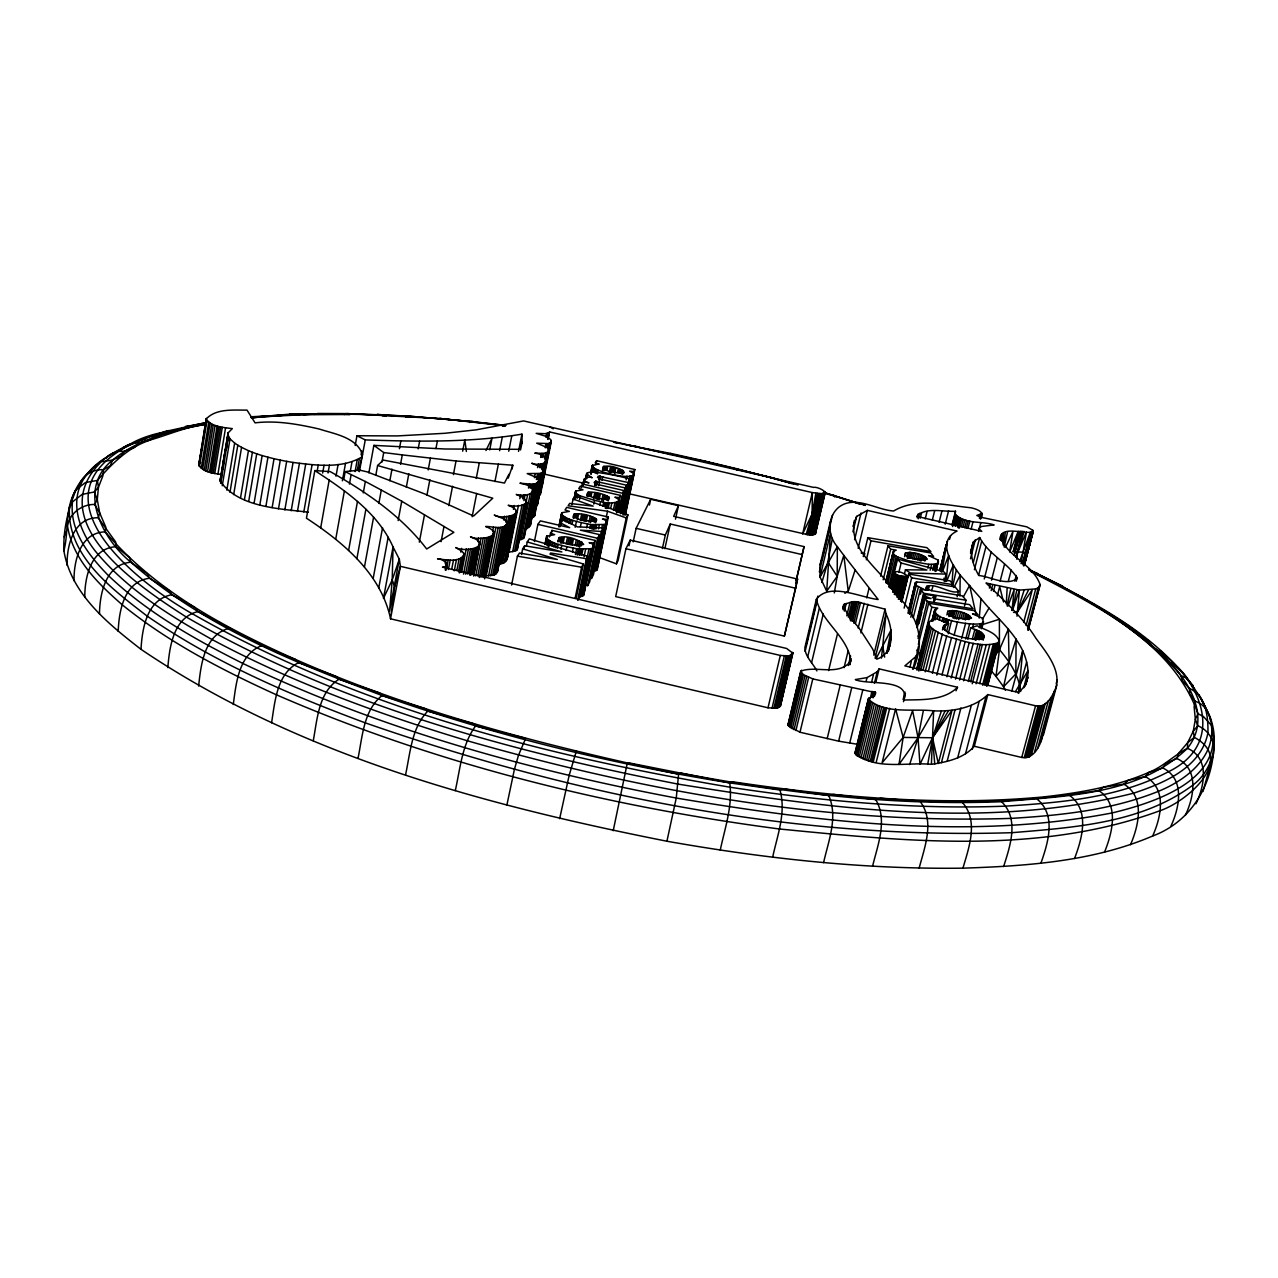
<?xml version="1.0" encoding="UTF-8"?>
<svg xmlns="http://www.w3.org/2000/svg" width="1278" height="1278" viewBox="0 0 1278 1278"><rect width="100%" height="100%" fill="white"/><g stroke="black" fill="none" stroke-linecap="round" stroke-linejoin="round"><path stroke-width="1.5" d="M1030.435 571.234C1094.655 605.053 1171.718 640.773 1198.045 713.731L1203.461 716.543L1211.416 725.329C1215.426 757.886 1185.233 780.411 1158.427 791.338C1111.652 810.172 1060.868 815.396 1010.946 818.383C827.01 824.454 643.665 791.178 467.365 740.777C379.63 714.37 292.981 682.835 212.052 639.527C170.677 616.3 129.222 590.787 98.055 554.364C79.428 533.15 66.951 499.139 86.824 474.601C98.406 458.77 116.522 451.949 133.184 443.466C158.089 440.495 181.029 426.868 206.413 424.408M834.31 592.944L837.202 576.282L837.346 546.649C827.393 535.498 827.01 516.855 839.007 507.046C855.27 494.762 876.325 510.002 893.657 510.992C916.693 497.27 945.656 505.273 970.881 507.749C976.072 508.964 986.041 511.583 980.434 519.172M1029.014 569.812C1073.792 592.129 1118.601 615.916 1156.35 649.32C1183.284 672.1 1214.659 714.322 1187.406 748.301C1138.954 795.347 1064.766 795.986 1001.537 801.721C893.929 805.891 786.497 793.318 680.966 773.078L678.602 774.18L676.254 798.047L666.924 841.228C483.883 804.916 297.327 755.01 140.995 649.32C108.279 623.856 71.089 594.158 63.9 550.754C63.053 529.523 68.277 509.139 76.009 489.793L85.402 482.557L97.447 480.416C111.937 463.738 127.944 447.492 149.798 440.207C166.428 430.111 186.812 427.795 205.63 423.609M1017 616.204L1019.429 590.085L1035.755 588.902L1038.247 587.832L1040.084 584.525C1033.023 564.349 1007.751 557.096 1000.498 537.064L1000.914 535.258C1005.866 525.546 1031.586 536.696 1032.784 530.242L1026.745 526.824L980.753 517.239L976.839 515.465L981.903 513.436M630.262 494.027L807.856 534.731L812.105 514.028L812.329 492.589L549.556 431.932L548.134 438.178M959.922 595.915L960.209 575.116C950.8 562.863 936.87 540.642 957.062 531.089L867.315 510.369L856.627 516.424L852.985 526.264M946.663 631.268L948.611 623.616L936.167 618.568C915.959 623.536 944.394 636.476 951.551 637.626C966.408 641.955 983.581 648.026 998.741 642.467L999.3 641.205C996.217 632.195 984.635 629.942 977.127 625.773L970.769 627.849L967.813 639.304M69.427 507.094C66.744 556.042 112.432 589.254 147.018 615.996C213.921 662.228 289.163 694.561 365.077 722.789C572.288 794.868 791.961 839.662 1012.064 832.681C1073.967 827.457 1141.797 823.351 1193.348 784.756C1213.701 769.021 1218.892 741.048 1210.282 717.645C1178.092 642.355 1097.355 604.813 1028.63 569.285M792.887 653.186L789.037 655.918L780.315 655.438L400.397 566.33L394.694 586.378L390.541 618.808L400.397 566.33L399.327 559.237L392.202 579.988L383.464 598.328L393.049 546.968L399.327 559.237L389.566 611.267L392.202 579.988L393.049 546.968C377.857 512.558 345.22 490.512 314.819 470.576L306.448 518.197C343.175 542.239 381.116 573.902 390.541 618.808L767.998 707.804L776.689 708.172L780.443 705.967L792.887 653.186L786.657 648.473L442.46 567.16C452.604 566.314 442.587 558.374 437.507 558.837C445.766 559.556 459.729 563.31 464.186 554.173L462.125 551.329L455.735 547.559C465.224 553.134 494.506 545.77 470.48 536.808C479.601 541.712 507.35 535.003 485.608 526.488C492.19 526.105 504.475 531.025 507.35 522.43L503.836 518.948L494.266 515.05C502.366 520.21 529.667 513.612 508.181 505.289C523.485 508.42 535.274 501.375 516.248 494.474C533.501 498.436 540.29 486.662 519.922 483.212L532.511 484.266L535.961 483.563L539.14 481.103L539.38 479.713L537.687 477.988L527.175 473.595L540.274 473.419L543.438 472.157L543.821 470.288L539.763 466.534L531.728 463.243C546.601 468.403 552.991 455.511 534.795 453.131L543.789 453.418L549.173 451.549L549.332 450L547.176 447.524L536.696 443.178L548.294 443.578L551.058 442.092L550.658 439.52L546.105 436.389L536.169 433.338L545.339 433.689L549.268 432.523M518.405 540.45L523.852 538.022L523.629 534.779M1003.102 544.955L1003.438 533.373L1000.962 540.434M826.706 591.203L830.46 533.277L820.045 577.049L826.706 591.203L837.202 576.282L843.815 555.355L837.346 546.649L820.045 577.049L820.077 564.828L830.285 521.807M844.87 593.327L848.257 591.315L843.815 555.355L878.146 599.51C860.621 597.609 829.55 581.762 816.354 599.286C821.658 622.114 848.464 637.227 850.733 661.014C838.863 676.877 815.54 664.991 800.699 671.269L803.431 674.672L812.792 678.906L875.765 692.66L875.366 694.162L868.321 699.05L855.03 752.806C874.072 770.762 907.22 761.976 931.39 764.308L933.643 710.856C952.541 711.686 973.996 708.06 987.814 694.577L1035.563 705.775C1044.845 708.3 1051.187 698.331 1054.43 691.254C1063.568 672.02 1046.155 652.579 1035.771 638.026C1022.464 616.97 1003.725 600.277 986.025 583.024L1019.429 590.085L1012.432 610.453M206.173 424.152C173.425 430.319 139.158 438.242 112.608 460.064C76.536 488.931 101.809 538.805 130.883 562.192C202.563 625.853 293.477 662.084 382.058 695.52C494.874 735.489 611.571 764.036 729.706 782.871L732.933 781.832C835.429 796.993 939.665 806.45 1043.183 796.961C1079.127 792.887 1115.375 786.897 1148.778 772.391C1163.172 766.704 1173.907 755.426 1187.406 748.301L1187.661 742.694L1193.237 731.272L1197.79 725.776L1195.345 719.274L1194.131 706.814L1195.218 701.287L1189.786 693.986L1189.451 688.538L1182.469 680.886L1180.936 675.583C1153.635 643.313 1118.17 619.015 1081.699 597.225L1088.361 601.091L1084.99 599.254M1006.313 603.791L1007.128 588.295M877.267 671.765L867.011 677.612L855.317 679.576C866.021 685.232 910.735 677.739 903.897 700.024C921.885 699.561 943.915 700.951 957.51 687.244L879.12 668.873L877.267 671.765L874.424 683.299M1016.825 559.253L1017.368 551.697L1022.08 531.249M913.514 668.745C926.358 637.85 917.045 615.597 894.935 592.657C881.165 569.844 848.272 550.834 854.375 520.466M951.822 585.324L953.42 564.78L946.71 581.139M931.39 764.308C946.694 762.151 963.82 758.285 974.299 746.272L1021.745 757.455C1035.915 759.771 1042.688 740.361 1043.854 729.482M678.602 774.18C548.102 746.32 417.874 713.332 295.394 659.4C225.567 628.153 155.437 591.187 105.355 531.856L105.77 527.047L99.7 512.973L94.572 504.443L97.304 499.73L98.406 487.397L97.447 480.416M634.846 469.537L633.744 471.518L629.623 471.167L633.6 473.371L633.616 475.049C626.987 480.959 575.499 466.151 599.206 464.138L595.213 462.876L596.618 460.703L634.846 469.537L625.246 514.315M924.665 597.944L931.023 598.567L924.649 595.995L924.313 594.414L932.365 595.324L935.608 596.65L932.365 597.401L934.793 598.935L969.635 604.654L973.085 608.855L927.285 601.347L924.665 597.944L917.205 627.722M979.22 618.073L980.993 598.647L960.209 575.116L953.931 587.497M881.453 658.154L886.021 613.967L885.063 609.175L856.484 601.714L852.011 601.842L844.055 604.398L843.512 606.81L848.784 615.932L858.88 627.802L872.698 649.08L876.932 659.113C895.447 652.563 893.034 628.137 886.021 613.967L875.095 658.25M946.151 580.979L948.707 555.243L942.413 571.713M1012 610.405L1014.205 589.557L1007.975 606.044M955.193 513.996L955.497 511.232C943.531 512.095 925.528 506.663 916.741 516.36L981.776 531.376L978.868 528.597L981.376 526.488L994.172 524.954C982.047 520.753 964.395 524.555 955.193 513.996L952.27 525.593M138.567 443.482L134.078 447.667L124.333 451.294L120.867 456.134L112.608 460.064L110.387 465.575L103.582 469.777L102.831 476.007L98.406 487.397L94.38 491.982L82.08 494.41L72.479 501.919C69.316 531.105 89.268 555.978 108.422 575.595C147.433 612.721 194.895 639.335 242.692 663.362C379.758 728.923 527.351 769.915 676.254 798.047C819.693 821.994 968.245 840.748 1112.499 812.856C1153.028 803.015 1225.187 780.507 1211.416 725.329M1003.741 545.418L1005.259 532.734M907.907 576.202C893.354 565.196 888.338 577.576 907.907 576.202L901.805 600.788M226.174 448.61L228.139 432.827L232.308 428.641C223.522 427.331 211.653 427.171 206.189 419.008C216.078 408.257 233.507 410.238 247.021 410.11L255.073 422.858C276.575 420.254 298.189 424.232 319.117 428.993C334.485 434.009 356.546 437.204 362.489 454.457L358.527 470.927M559.221 525.641L561.777 512.734L569.381 511.376L565.036 509.97L566.697 507.382L608.312 517.047L607.002 519.395L602.481 519.06C605.548 519.395 609.846 523.948 604.302 524.475L594.462 571.138L596.842 570.148L596.938 568.039M1018.742 693.347L1022.704 650.678C1012.991 630.262 994.763 616.092 980.993 598.647M549.38 537.016L551.968 530.37L595.244 540.45L593.823 542.99L589.11 542.671C594.462 543.358 595.532 549.428 588.998 548.789L578.822 597.273L583.758 595.085L586.634 578.119M63.9 550.754C69.108 530.61 64.475 508.085 76.009 489.793M70.625 505.96C73.613 481.886 94.316 465.16 113.391 452.779M67.111 565.339C66.648 545.626 73.533 517.462 98.182 517.75L115.643 541.936L116.234 546.696L129.429 557.512L130.883 562.192L147.21 573.694L149.382 578.247L169.015 590.388L171.747 594.749L194.847 607.449L197.962 611.571C230.423 628.137 261 646.684 295.394 659.4L298.621 662.627L335.986 676.397L338.894 679.305L379.614 692.964L382.058 695.52L425.925 708.891L427.763 711.127L474.473 724.003L475.576 725.936L524.779 738.125L525.082 739.786L518.533 755.17L514.379 769.5L506.839 805.284M74.028 580.787C73.741 560.738 80.466 532.303 105.355 531.856M84.779 597.002C84.747 576.682 91.153 547.974 116.234 546.696M1021.074 563.646L1026.474 531.824L1015.77 557.224M99.476 613.903C99.78 593.375 105.739 564.429 130.883 562.192M945.081 710.951L919.968 764.372L918.051 737.805L912.588 710.616L903.147 737.422L898.977 764.436L918.051 737.805L933.643 710.856C913.131 708.395 884.52 714.546 868.321 699.05M666.924 841.228C764.579 858.528 863.656 869.503 962.941 868.161C1027.049 866.037 1092.994 861.532 1152.66 835.988C1187.486 823.176 1208.876 791.274 1213.205 755.234C1216.688 743.221 1209.18 730.233 1197.79 725.776M118.215 631.38C118.918 610.708 124.285 581.57 149.382 578.247M1213.493 740.329L1214.084 736.527M140.995 649.32C142.177 628.552 146.842 599.302 171.747 594.749M780.443 705.967L792.6 652.387M221.318 474.426C213.458 473.387 203.122 472.429 198.745 464.92L206.189 419.008M198.921 465.687L206.349 418.385M198.745 464.92L202.467 444.552M203.074 440.734L203.697 436.916M204.32 433.098L206.493 419.727M199.464 466.518L206.924 420.51M167.833 667.595C169.527 646.748 173.441 617.53 197.962 611.571M201.285 468.227L208.777 422.139M202.611 469.186L210.103 423.066M226.382 448.722L227.005 444.872M227.628 441.006L228.251 437.156M204.256 470.16L211.765 423.992M205.79 470.895L213.314 424.711M207.547 471.614L215.087 425.414M209.512 472.301L217.068 426.085M210.55 472.604L218.107 426.389M211.621 472.892L219.193 426.676M213.138 473.243L220.711 427.028M214.704 473.547L222.292 427.331M220.072 481.023L228.139 432.827L220.072 481.023C238.507 507.542 278.828 508.516 308.397 512.206M217.947 474.058L225.551 427.842M222.26 485.736L230.008 438.881L227.756 434.424M226.829 490.113L234.641 443.051L230.008 438.881M229.976 492.334L237.804 445.191L234.641 443.051M198.633 686.046C200.902 665.119 204.001 636.077 227.947 628.6M233.682 494.586L241.558 447.348L237.804 445.191M240.504 498.005L248.443 450.655L241.558 447.348M825.269 492.445L815.348 534.012L812.76 534.859L822.489 493.564L810.364 534.923L817.569 493.372L812.105 514.028L802.632 533.98L812.329 492.589L820.093 493.58L812.76 534.859L807.856 534.731L820.093 493.58C831.882 493.899 817.744 486.279 813.463 487.381L523.629 420.925L476.167 429.839L444.808 433.29L397.538 435.91L356.945 435.75L355.188 445.463M244.449 499.666L252.405 452.284L248.443 450.655M248.731 501.28L256.734 453.85L252.405 452.284M254.114 503.037L262.15 455.575L256.734 453.85M942.046 571.586L946.039 548.006L940.576 569.141L941.343 572.081M259.881 504.682L267.949 457.204L262.15 455.575M265.92 506.2L274.035 458.722L267.949 457.204M233.283 704.497C236.142 683.522 238.475 654.831 261.559 645.678M272.15 507.574L280.297 460.112L274.035 458.722M278.492 508.82L286.655 461.358L280.297 460.112M284.85 509.89L293.061 462.46C315.299 465.176 340.667 468.946 360.955 457.492M291.192 510.785L299.419 463.403M297.439 511.488L305.698 464.154M303.797 511.999L312.088 464.713M271.575 722.789C275.01 701.734 276.671 673.602 298.621 662.627M317.248 470.735L318.238 465.064M322.663 473.068L324.053 465.208M328.047 472.956L329.436 465.128M320.666 527.99L329.197 479.985M336.002 476.167L338.095 464.457M342.376 480.8L345.523 463.307M343.83 479.17L345.188 471.614L359.725 470.128L367.121 471.854L424.935 494.027L473.627 516.024L492.797 498.196L377.601 465.543L375.828 475.192M335.699 539.3L344.405 490.832M350.252 471.55L351.993 461.853M349.437 484.074L351.13 474.617L345.188 471.614M355.108 471.63L357.185 460.048M357.265 470.384L359.358 458.85M361.099 454.792L361.786 450.99M359.374 471.646L365.268 439.92L356.945 435.75M313.27 740.745C317.248 719.546 318.43 692.181 338.894 679.305M348.606 550.435L357.489 501.455M806.162 534.524L812.105 514.028L815.875 493.148M927.7 764.388L932.541 737.757L941.391 710.967M363.272 492.909L365.348 481.502L351.13 474.617M368.879 472.796L373.879 445.367L445.239 449.009L519.507 449.313L522.095 442.204L521.951 434.153C470.256 442.651 417.459 441.645 365.268 439.92M356.882 558.662L365.891 509.315M945.72 550.435L947.429 541.105L939.697 570.659L946.295 544.428L940.576 569.141L942.717 561.521M381.978 462.013L383.704 452.556L373.879 445.367M364.454 566.985L373.575 517.255M378.831 503.452L381.291 490.049L365.348 481.502M389.838 480.736L391.979 469.154M373.256 578.039L382.553 527.766M1016.345 557.272L1023.103 531.344M399.423 448.738L400.845 441.022M400.525 464.329L402.282 454.904L456.022 460.991L512.798 465.208L512.031 469.058M378.719 588.104L388.161 537.287M398.145 520.561L401.739 501.248L381.291 490.049M406.324 487.206L408.848 473.675M948.611 623.616C928.659 631.492 978.261 643.537 983.884 637.482L983.772 635.134L981.073 632.243L970.769 627.849M358.048 758.142C362.473 736.799 363.447 710.376 382.058 695.52M418.194 448.85L419.631 441.182M428.194 469.921L430.414 458.179M426.948 495.129L429.871 479.649M435.942 448.578L437.395 440.958M419.312 542.16L424.488 514.826M821.882 582.48L827.856 562.032L832.377 538.389M886.708 652.914L891.07 629.974L876.069 658.697M453.402 474.633L456.022 460.991M441.086 541.648L443.993 526.488L401.739 501.248M448.818 505.641L452.54 486.263M462.668 451.198L464.841 439.904L466.374 451.438M445.303 563.79L446.038 559.988M405.541 774.835C410.286 753.269 411.404 727.917 427.763 711.127M445.239 570.068L446.485 562.927M445.639 568.934L446.757 563.199M445.846 569.637L446.581 565.803M445.99 569.477L447.108 563.742M446.118 570.004L448.195 560.068M448.37 569.541L450.207 560.036M451.693 569.317L453.546 559.828M454.281 570.835L456.502 559.46M456.869 570.26L459.074 558.901M460.879 552.192L461.63 548.326M476.247 478.435L479.282 462.924M458.546 571.41L461.118 558.182M459.121 572.736L462.077 557.623M459.745 572.688L462.796 557.016M460.719 571.298L464.026 553.374M460.767 571.729L464.186 554.173M472.141 516.743L476.694 493.436M461.709 572.049L466.246 548.805M923.291 710.903L918.051 737.805L909.648 764.579M463.515 574.126L468.435 548.949M489.73 449.856L492.014 438.194L485.975 450.511M465.543 574.141L470.48 548.997M467.365 574.03L472.301 548.901M468.962 573.806L473.898 548.693M469.953 575.419L475.256 548.39M471.087 575.004L476.39 547.99M477.78 541.568L478.531 537.766M472.141 574.413L477.445 547.447M472.924 573.758L478.228 546.808M478.627 545.882L479.378 542.064M473.531 575.388L479.937 542.846M473.707 576.106L481.007 537.926M499.618 450.671L502.286 437.14M475.736 575.947L483.228 537.958M494.937 481.55L498.356 464.186M477.78 575.835L485.273 537.862M479.266 577.512L487.126 537.671M480.911 577.193L488.787 537.399M482.413 576.777L490.289 537.016M483.659 576.298L491.535 536.568M492.669 531.121L493.436 527.223M508.74 451.23L511.775 435.862M484.266 577.608L492.509 536.041M486.231 568.758L492.03 539.46M492.813 535.562L493.58 531.648M484.586 578.854L493.755 532.702M485.177 577.464L493.771 534.14M495.896 527.351L486.263 575.867L494.107 575.084L497.35 572.193L508.82 516.296M488.595 575.851L498.212 527.367M508.197 478.116L512.798 465.208M490.72 575.707L500.337 527.271M224.289 460.24L220.487 479.33L221.525 477.748M492.573 575.451L502.206 527.047M503.756 520.002L504.506 516.184M518.533 451.342L521.951 434.153M494.107 575.084L503.74 526.728M505.625 522.015L506.759 516.296M495.417 574.509L505.034 526.201M520.545 449.936L522.095 442.204M496.311 573.806L506.04 524.954M497.925 567.624L507.11 521.584M497.35 572.193L506.951 524.06M499.315 563.902L500.241 563.838L509.73 516.248M455.287 790.603C460.24 768.813 461.885 744.547 475.576 725.936M500.241 563.838L510.577 516.168M501.072 563.742L501.934 563.582L511.44 516.04M501.934 563.582L512.19 515.865M513.468 509.379L514.251 505.481M502.685 563.39L503.883 562.863L513.389 515.385M503.883 562.863L505.561 561.553L515.05 514.187M505.561 561.553L507.142 559.029L516.472 510.928M506.871 559.908L516.344 512.654M507.142 559.029L516.6 511.839M518.469 505.353L509.091 552.096C511.232 551.505 518.82 551.745 517.111 547.751M519.811 498.724L520.577 494.89M522.782 498.803L523.549 494.969M512.702 551.585L522.079 504.922M523.884 500.625L525.05 494.89M514.555 551.137L523.932 504.522M528.501 488.068L529.252 484.298M516.056 550.578L525.418 504.011M520.721 528.964L522.638 519.411M524.571 509.842L527.654 494.538M518.277 541.952L521.392 526.488M522.175 522.638L525.274 507.174M517.095 549.891L526.792 502.03M517.398 549.492L526.887 502.637M530.21 488.1L530.961 484.33M511.583 585.02L517.414 556.154L519.491 553.039L557.352 559.492L522.654 548.805L521.504 554.524M520.993 539.779L530.226 493.947M531.76 488.036L532.511 484.266M534.428 477.684L535.21 473.819M522.894 538.901L532.127 493.148M532.351 491.647L533.869 484.122M537.559 467.62L538.326 463.818M524.491 533.661L533.293 490.033M523.852 538.022L533.086 492.349M524.299 537.016L535.003 483.883M540.626 457.412L541.409 453.498M536.377 479.538L537.543 473.739M524.779 529.236L526.871 528.613L535.961 483.563M539.476 467.652L540.243 463.85M541.856 457.38L542.655 453.482M526.871 528.613L536.712 483.164M545.978 437.332L546.744 433.561M537.814 479.394L538.981 473.611M523.916 549.572L524.683 545.786L561.873 551.952L527.239 541.968L526.472 545.738M527.606 528.181L528.772 527.223L537.862 482.285M537.207 486.662L538.789 478.883M540.961 467.572L541.728 463.786M543.006 457.316L543.789 453.418M545.195 447.731L545.978 443.881M547.112 437.124L547.879 433.338M533.645 506.184L536.76 490.768M537.543 486.918L540.274 473.419M528.772 527.223L530.402 525.242L531.68 516.264M532.463 512.366L536.792 490.976M537.575 487.094L539.156 479.314M547.559 438.689L548.693 433.034M530.066 525.945L539.38 479.713M546.057 447.651L546.824 443.817M530.402 525.242L539.46 480.448M541.84 469.298L543.006 463.61M531.313 517.75L532.431 517.462L541.393 473.164M548.022 439.472L549.556 431.932M544.588 458.994L545.77 453.147M542.511 470.943L544.045 463.355M532.431 517.462L533.357 517.111L542.303 472.86M542.399 473.036L543.182 469.202M547.511 447.412L548.294 443.578M533.357 517.111L544.843 463.035M545.163 461.901L545.93 458.147M533.996 516.743L547.319 452.731M547.879 450.894L549.428 443.226M534.492 516.344L545.994 460.511M536.009 506.615L537.415 504.682L546.633 459.09M537.415 504.682L546.712 459.553M547.575 456.198L550.291 442.779M538.645 495.592L539.795 495.001L548.47 452.188M539.795 495.001L551.217 440.463M540.498 494.298L551.361 441.325M534.412 541.537L537.894 524.363L540.402 520.881L569.7 527.686L560.643 522.958L562.911 519.395L577.305 526.887L603.312 527.942L593.407 574.844L591.394 578.63L601.347 531.456L603.312 527.942M544.859 544.476L546.68 536.185L554.668 534.651L550.179 533.182M545.61 543.438L547.192 535.706M545.754 544.188L546.68 536.185M546.553 545.083L547.751 539.268L546.936 538.373M547.719 546.025L548.901 540.195L547.751 539.268M551.185 534.204L551.968 530.37M548.853 546.776L550.051 540.945L548.901 540.195M550.594 545.594L551.393 541.696L550.051 540.945M552.128 546.329L552.927 542.447L551.393 541.696M553.837 547.064L554.636 543.166L552.927 542.447M558.758 526.84L561.777 512.734M559.444 525.865L561.841 514.235M559.652 526.44L561.617 513.98M555.483 547.671L556.281 543.773L554.636 543.166M559.86 526.744L560.643 522.958M560.85 525.338L562.847 515.609L562.064 514.762M557.911 541.856C559.397 531.281 580.18 540.083 583.631 544.46C576.027 545.882 561.729 545.355 558.805 537.83M558.166 541.537L558.949 537.687M558.374 541.409L559.173 537.559M557.24 548.262L558.055 544.364L556.281 543.773M558.678 541.313L559.476 537.447M563.183 520.37L563.981 516.472L562.847 515.609M559.077 541.233L559.876 537.383M559.556 541.185L560.339 537.335M560.099 541.169L560.898 537.319M564.285 521.089L565.084 517.175L563.981 516.472M560.307 543.102L561.489 537.319M565.579 521.791L566.394 517.894L565.084 517.175M561.633 543.166L562.815 537.383M560.994 549.332L561.793 545.434L558.055 544.364M567.065 522.494L567.863 518.596L566.394 517.894M563.039 543.278L564.237 537.511M571.905 504.73L573.087 499.043L575.084 495.912L627.865 514.81L618.121 560.483L616.427 563.838L597.864 556.968M568.71 523.181L569.509 519.267L567.863 518.596M573.902 499.347L575.723 491.056L582.976 489.825L578.806 488.5L580.34 486.103L620.405 495.385L616.923 512.574M574.046 499.698L575.723 491.056M574.541 498.452L575.755 492.589M574.876 498.58L575.515 491.519M566.186 543.645L567.384 537.878M570.308 523.756L571.106 519.842L569.509 519.267M576.043 497.477L576.043 492.941M566.042 550.546L566.857 546.664L561.793 545.434M577.129 498.308L577.912 494.538L576.809 493.723M567.751 543.901L568.95 538.134M572.001 524.315L572.8 520.402L571.106 519.842M573.231 517.878C570.803 508.324 603.008 518.197 595.452 521.28C589.014 521.104 573.598 520.881 574.03 513.996M573.598 517.814L574.397 513.932M574.062 517.766L574.86 513.9M574.573 517.75L575.388 513.884M569.317 544.188L570.515 538.421M581.234 487.749L583.503 481.582L588.982 482.86C580.452 481.087 586.842 475.208 592.193 477.748C568.343 463.818 641.348 480.592 629.734 479.697L622.498 513.628M575.148 517.766L575.963 513.9M579.461 499.65L580.244 495.88L577.912 494.538M582.704 485.432L583.503 481.582M570.787 544.508L571.985 538.741M583.119 485.336L584.286 478.994M576.426 517.83L577.225 513.964M583.79 482.317L584.589 478.499M575.196 527.287L576.41 521.424L572.8 520.402M585.404 479.33L586.682 473.403M585.867 477.94L586.65 474.138M572.24 544.859L573.439 539.092M577.368 519.89L578.583 514.091M586.043 478.228L587.113 473.02M586.634 478.819L587.417 475.017M572.464 551.936L573.279 548.038L566.857 546.664M575.116 545.658L576.314 539.891M580.404 520.258L581.602 514.459M590.628 473.1L592.177 465.607M590.708 473.723L592.369 465.192M591.554 470.671L592.768 464.825M591.139 474.41L592.704 466.917M580.452 526.504L581.266 522.59L576.41 521.424M581.905 520.497L583.103 514.699M576.729 546.169L577.928 540.402M587.033 496.152C583.663 486.295 618.887 497.909 606.922 499.347C601.491 498.755 585.835 498.18 587.848 492.254M587.465 496.12L588.279 492.222M592.688 471.39L593.471 467.636M575.419 554.572L576.634 548.725L588.998 548.789M587.976 496.12L588.775 492.222M583.407 520.785L584.621 514.986M588.519 496.12L589.334 492.222M578.247 546.712L579.445 540.929M593.743 472.157L594.526 468.403M577.049 554.844L578.263 549.013M595.804 464.569L596.618 460.703M584.813 521.089L586.027 515.29M589.749 496.199L590.548 492.302M594.781 472.764L595.564 469.01M577.832 554.956L579.062 549.125M579.621 547.272L580.819 541.489M578.998 553.086L579.813 549.205M591.043 496.311L591.858 492.429M595.995 473.387L596.778 469.633M581.218 545.93L582.017 542.08M586.219 521.424L587.433 515.625M579.413 555.099L580.643 549.268M594.781 485.177L595.58 481.343L625.15 487.908L626.635 485.241L601.155 479.346L597.465 477.381L598.328 476.119L628.153 482.525L629.734 479.697M580.196 555.131L581.426 549.3M594.989 485.177L595.788 481.359M597.353 474.01L598.136 470.256M595.181 485.193L595.979 481.375M586.618 527.83L587.433 523.916L581.266 522.59M595.628 485.241L596.427 481.407M596.091 485.305L596.89 481.471M581.682 555.115L582.896 549.268M593.535 498.628L594.765 492.797M588.982 522.191L590.196 516.392M596.586 485.384L597.385 481.55M593.807 504.139L594.605 500.353L580.244 495.88M598.871 479.921L599.654 476.135M595.388 496.918L596.203 493.02M590.532 522.67L591.746 516.871M599.334 479.969L600.117 476.183M575.196 597.848L581.602 567.224L583.407 563.997L549.971 554.077L550.626 553.023L586.442 558.726L587.752 556.361L529.316 538.869L527.239 541.968M589.845 528.485L590.676 524.587L604.302 524.475M598.743 485.8L599.542 481.982M599.829 480.049L600.612 476.263M584.014 556.857L585.644 549.077M596.427 499.139L597.657 493.308M602.481 470.416C602.673 461.166 624.287 469.17 624.239 472.748C617.801 472.924 604.813 472.78 603.296 466.518M602.737 470.336L603.551 466.438M576.218 598.296L583.407 563.997M592.401 521.248L593.2 517.382M603.072 470.288L603.887 466.39M591.41 528.757L592.241 524.859M603.488 470.256L604.302 466.358M597.784 499.426L599.015 493.596M603.951 470.256L604.766 466.358M602.002 480.448L602.801 476.646M592.177 528.868L592.992 524.97M593.727 521.775L594.542 517.909M604.478 470.272L605.293 466.374M577.72 600.309L586.442 558.726M592.896 528.948L593.727 525.05M599.142 499.762L600.356 493.915M605.644 470.352L606.459 466.454M578.662 599.701L587.752 556.361M594.877 522.335L595.692 518.453M593.679 529.012L594.51 525.114M594.43 529.044L595.26 525.146M595.66 522.798L596.475 518.916M606.874 470.48L607.689 466.582M580.723 596.922L590.899 548.486M599.733 505.401L600.532 501.631L594.605 500.353M601.794 500.481L603.024 494.65M595.852 529.044L596.666 525.146M582.273 596.427L592.433 548.054M585.34 583.343L583.726 591.027L585.18 588.295M589.781 562.208L591.394 554.524M592.209 550.674L593.823 542.99M588.663 568.486L593.519 545.355M583.247 595.82L593.855 545.866M603.296 500.944L604.526 495.113M609.223 472.78L610.453 466.933M583.758 595.085L595.244 540.45M602.849 506.04L603.631 502.27C608.727 504.203 626.683 502.222 614.862 497.222L619.191 497.557L620.405 495.385M598.471 528.884L599.286 524.986M610.596 473.004L611.827 467.173M605.117 499.49L605.932 495.592M599.59 534.635L597.561 538.262L587.529 585.931L589.589 582.033L599.59 534.635L580.34 530.146L601.347 531.456M604.35 506.312L605.149 502.542M605.069 506.407L605.868 502.637M606.395 499.986L607.21 496.088M612.386 471.326L613.216 467.428M605.373 508.388L606.571 502.733M601.666 528.629L602.497 524.731M607.513 500.513L608.328 496.615M613.68 471.598L614.494 467.716M606.123 508.436L607.322 502.797M608.264 500.944L609.095 497.046M606.842 508.484L608.04 502.829M614.558 473.85L615.788 468.02M606.315 516.935L607.529 511.216L568.119 505.784L569.637 503.42L593.168 506.12L573.087 499.043M608.2 508.484L609.398 502.829M604.989 526.887L606.203 521.089M595.915 570.691L605.756 524.076M795.667 583.151L804.054 546.617L673.666 516.36L678.442 505.673L650.694 499.251L636.124 528.341L633.217 541.872M795.651 588.247L797.584 579.062L630.23 540.099L625.932 548.709L615.676 596.602L784.388 636.109L795.651 588.247L625.932 548.709M602.513 540.61L604.143 532.894M604.957 529.044L605.772 525.178M597.353 566.09L599.398 556.425M601.443 546.744L604.302 533.198M605.117 529.332L606.746 521.584M596.842 570.148L607.082 522.063M617.514 472.604L618.328 468.706M597.321 569.461L608.312 517.047M610.708 508.34L611.906 502.701M618.935 473.036L619.766 469.138M620.293 473.483L621.108 469.601M613.376 510.018L614.974 502.494M621.523 473.962L622.338 470.064M615.117 509.762L616.699 502.27M622.594 474.442L623.408 470.544M616.108 511.28L619.191 497.557M616.507 511.296L618.584 501.551M616.587 512.686L618.967 501.439M618.105 512.478L623.696 490.512L597.976 484.554L594.094 482.589L595.58 481.343M619.207 511.631L623.696 490.512M626.14 479.905L626.939 476.151M619.862 512.766L625.15 487.908M620.565 513.788L626.635 485.241M621.699 512.829L628.153 482.525M621.859 513.468L626.252 492.861M627.051 489.107L629.846 475.991M784.388 636.109L797.584 579.062M623.105 515.114L631.476 475.783M559.652 818.703L569.125 775.506L576.33 751.113M624.415 514.762L632.786 475.464M626.699 504.554L628.776 494.842M626.955 504.554L633.6 473.371M625.309 515.146L634.048 474.17M616.427 563.838L626.236 517.925L627.865 514.81M629.016 545.786L630.23 540.099M928.707 603.2L931.806 607.21L937.764 608.184C923.259 618.536 979.347 627.929 983.373 622.45L982.606 618.312L972.494 613.871L977.91 614.75L974.603 610.708L928.707 603.2L918.355 644.368M972.51 544.236C969.539 554.828 973.501 566.346 978.804 575.515C990.322 576.49 1006.84 586.666 1017.352 578.343C1007.847 562.719 988.373 554.332 979.699 537.527L973.469 541.824L970.561 551.936M1007.112 605.9L1010.738 588.998M649.448 505.034L650.694 499.251M662.371 548.566L665.327 535.035L670.263 523.98L802.36 554.652M664.864 548.693L670.263 523.98M675.487 519.172L678.442 505.673M613.216 830.732L627.115 764.036L628.584 762.806L729.706 782.871L779.931 790.028L783.925 788.973L828.751 795.587L833.416 794.469L875.718 799.533L880.925 798.271C953.883 804.948 1026.889 802.153 1098.665 790.475L1103.649 787.216L1123.825 784.101L1128.155 780.379L1145.264 776.593L1148.778 772.391L1162.98 768.046L1165.536 763.381L1176.99 758.573L1178.46 753.429L1187.661 742.694L1194.291 737.342L1193.237 731.272L1195.345 719.274L1198.045 713.731M952.957 585.148L956.359 569.828M1004.125 547.112L1007.479 532.255M1012.208 610.437L1016.889 589.877M811.211 534.939L820.955 493.612M1014.269 555.291L1020.036 531.185L1013.214 551.681L1027.688 552.463L1033.071 531.392L1023.886 565.611L1032.193 532.431L1023.63 563.854M1022.847 563.822L1030.276 532.335L1019.636 561.553M720.265 850.094C724.834 828.128 732.917 805.651 729.706 782.871M809.437 534.875L819.182 493.532M796.114 580.404L804.054 546.617M767.998 707.804L780.315 655.438M1011.745 691.334L1022.704 650.678C1028.646 663.937 1032.368 682.947 1018.007 692.356L904.856 665.87L916.086 656.333L917.86 651.429M772.024 708.236L784.357 655.902M813.99 534.651L823.735 493.388M773.877 708.331L786.21 656.029M814.901 534.332L824.933 491.551M815.348 534.012L825.221 492.03M774.724 708.347L787.072 656.045M775.506 708.316L787.855 656.029M776.689 708.172L789.037 655.918M777.679 707.932L790.028 655.71M778.526 707.613L790.874 655.406M779.229 707.229L791.577 655.071M779.979 706.638L792.791 652.802M822.872 555.722L832.521 515.098M819.342 571.937L829.678 528.453M816.354 599.286L804.884 647.531C804.996 656.7 813 663.202 816.882 670.934M806.418 644.112L808.255 636.428M809.166 632.578L814.661 609.526M815.572 605.692L817.856 596.075M805.124 651.381L816.674 602.896M858.832 744.515L838.64 741.16L799.996 732.246L788.574 725.952L788.063 724.322L800.699 671.269M788.095 725.057L800.747 671.956M788.286 725.505L801.641 670.151M788.574 725.952L801.242 672.819M789.469 726.91L802.153 673.73M790.731 727.885L803.431 674.672M807.696 656.892L819.342 608.12M792.28 728.859L805.012 675.599M794.021 729.738L806.753 676.461M1016.042 557.24L1024.205 531.488M1024.205 563.678L1032.784 530.242M811.578 662.723L823.32 613.664M795.906 730.585L808.67 677.292M799.996 732.246L812.792 678.906M772.663 857.25C777.248 835.54 786.417 812.393 779.931 790.028M852.921 531.792L856.627 516.424M854.583 539.747L861.005 513.037M842.697 608.647L843.624 604.798M843.129 608.248L844.055 604.398M828.607 670.583L837.457 633.936M843.256 609.83L844.646 604.047M858.161 548.294L867.315 510.369M844.359 611.14L846.228 603.456M846.771 615.836L850.014 602.401M848.288 617.162L852.011 601.842M863.273 556.585L867.858 537.671L926.822 547.655L930.879 551.489L870.973 540.818L867.858 537.671M849.407 616.954L853.129 601.65M849.582 618.808L853.752 601.587M850.253 618.792L854.439 601.571M850.429 620.709L855.078 601.587M851.116 620.757L855.749 601.634M866.372 559.796L870.973 540.818M851.835 620.836L856.484 601.714M852.586 620.932L857.234 601.81M853.736 623.105L858.848 602.082M844.071 667.659L848.209 650.646M827.17 738.652L840.141 685.327M855.461 623.456L860.573 602.417M848.288 665.55L850.605 656.045M858.161 628.121L864.216 603.28M849.678 664.336L851.068 658.617M849.806 664.832L850.733 661.014M866.708 597.896L868.976 588.551M860.909 632.914L867.922 604.254M1018.055 692.995L1026.617 662.148M1023.854 687.74L1028.055 670.519L1015.435 691.654M838.64 741.16L851.691 687.852M880.558 576.17L888.002 545.77L930.719 552.943L933.579 556.425L928.547 555.579L938.292 560.179L936.311 570.691M883.194 579.765L890.686 549.221L888.002 545.77M885.702 581.985L893.386 551.441L896.229 550.147L890.686 549.221M885.83 582.385L893.386 551.441M886.085 582.784L892.907 553.598M888.545 573.726L889.951 567.991M892.3 558.438L894.169 550.802M886.469 583.215L893.162 553.981M887.603 584.11L894.696 555.275L893.562 554.396M849.694 743.125L862.81 689.848M888.641 586.985L896.213 556.202L894.696 555.275M866.085 681.366L867.011 677.612M889.839 587.816L896.98 558.853L943.42 571.49L946.151 574.11L944.266 581.538M873.753 655.103L885.063 609.175M890.446 587.96L898.051 557.144L896.213 556.202M890.718 587.209L894.664 571.953M890.782 588.104L895.015 571.857M823.591 862.65C828.336 841.244 838.256 817.233 828.751 795.587M891.197 588.647L894.92 573.518M891.836 589.254L895.574 574.11M892.268 589.557L896.006 574.413M892.539 589.701L896.277 574.557M892.827 589.861L896.565 574.701M892.699 591.906L896.9 574.86M893.066 592.049L897.268 575.004M871.516 682.532L873.417 674.8M893.881 592.337L898.083 575.292M898.849 572.288L901.134 562.991L896.98 558.853M855.062 753.397L868.561 698.379M894.28 594.494L898.961 575.547M855.301 754.036L869.088 697.804M895.191 594.749L899.872 575.803M904.568 556.713L905.527 552.895C912.843 551.745 922.924 553.805 927.365 559.189C922.732 560.563 902.763 558.774 905.527 552.895M855.749 754.707L869.072 700.839M870.11 698.89L871.995 691.302M856.42 755.394L869.759 701.494M896.245 594.989L900.926 576.043M856.995 755.841L870.334 701.926M896.805 597.098L901.964 576.25M906.885 556.505L907.827 552.687M857.634 756.304L870.989 702.373M872.203 697.341L873.609 691.638M875.797 682.292L879.12 668.873M872.586 697.437L873.992 691.733M907.284 558.246L908.706 552.527M917.189 517.718L918.115 513.964M872.938 697.548L874.344 691.845M897.827 597.257L902.987 576.426M873.257 697.644L874.663 691.941M907.747 558.166L909.153 552.447M874.008 695.855L874.807 692.005M874.2 695.951L875.142 692.149M904.52 573.55L905.447 569.796L926.885 570.004L901.134 562.991M908.259 558.119L909.68 552.415M859.167 757.215L872.539 703.251M874.519 696.159L875.318 692.245M898.338 599.27L903.977 576.538M908.53 558.119L909.952 552.415M918.243 518.82L919.633 513.213M908.834 558.135L910.24 552.431M909.473 558.198L910.894 552.479M899.504 599.366L905.128 576.65M910.192 558.278L911.613 552.575M920.224 518.181L921.614 512.59M1013.214 551.681L1018.246 531.281L1009.668 551.968L1012.911 531.664L1005.387 547.431M1023.39 565.691L1031.809 532.431M860.941 758.094L874.344 704.114M900.543 599.398L906.182 576.682M900.543 601.267L906.645 576.666M910.958 558.406L912.364 552.703M888.338 651.397L890.239 643.713L888.018 651.205M900.942 601.219L907.045 576.618M901.278 601.155L907.588 575.467M901.533 601.059L907.763 575.675M862.922 758.956L876.325 704.945M901.693 602.273L908.722 574.014L950.161 580.899L953.308 584.733L911.661 577.832L908.722 574.014M912.588 558.742L913.994 553.023M914.249 559.125L915.671 553.422M864.679 759.643L878.114 705.616M925.224 518.9L927.077 511.472M916.038 559.604L917.46 553.885M866.516 760.266L879.951 706.223M904.137 608.104L911.661 577.832M917.748 560.099L919.17 554.396M868.369 760.825L881.82 706.782M919.345 560.627L920.767 554.924M870.238 761.305L883.705 707.261M908.386 610.836L915.336 582.8L916.709 582.049L929.457 582.704L955.129 586.953L958.58 591.171L957.126 596.858M908.083 613.12L915.639 582.512M920.847 561.186L922.269 555.467M908.962 610.788L916.086 582.257M908.418 613.504L915.336 582.8M871.74 761.624L885.223 707.581M915.288 587.752L916.709 582.049M909.441 612.018L915.559 584.877M922.333 559.7L923.291 555.898M932.317 520.114L934.633 510.865M909.664 614.383L916.118 585.292M923.291 560.131L924.25 556.329M873.241 761.896L886.724 707.852M924.17 560.579L925.112 556.761M1024.141 565.483L1032.944 532.191L1024.269 565.387M910.815 617.194L918.451 586.602L916.821 585.723M924.937 561.01L925.895 557.208M876.197 762.295L889.712 708.284M913.211 617.881L920.4 589.126L924.809 589.845L918.451 586.602M920.48 594.206L921.917 588.455M939.09 522.319L941.998 510.721M927.86 568.183L928.834 564.333L936.231 564.109L938.451 562.4M916.358 622.146L923.595 593.248L920.4 589.126M916.47 623.999L923.834 594.669M916.614 624.303L924.106 594.494M930.16 570.244L931.614 564.461M917.061 623.36L924.313 594.414M916.933 624.638L924.553 594.366M925.719 590.148C927.684 577.464 951.982 596.091 958.58 591.171M917.38 624.99L924.809 594.334M925.943 590.116L926.901 586.298M926.199 590.085L927.157 586.283M918.355 623.344L925.144 596.283M926.806 590.085L927.748 586.267M918.93 623.648L921.837 612.05M922.812 608.184L925.719 596.57M927.493 590.116L928.451 586.314M932.589 570.18L934.042 564.413M928.259 590.196L929.218 586.378M933.755 570.052L935.208 564.301M945.225 524.204L948.611 510.721M909.952 666.94L911.358 661.301M934.777 569.876L936.231 564.109M918.099 638.489L927.285 601.347M935.129 571.538L937.062 563.87M903.099 699.593L904.984 692.053M935.768 571.234L938.419 560.994L936.279 568.55M903.498 701.734L905.447 693.491M964.539 605.98L966.008 600.229L962.43 595.867L931.662 590.676L932.78 586.906M912.796 669.384L916.118 655.854M917.077 652.036L918.515 646.301M952.11 524.699L955.497 511.232M931.806 607.21L919.952 654.208L916.933 649.991M916.757 669.081L928.387 622.945M933.867 600.948L934.841 597.098M952.669 526.552L955.593 514.922M916.741 669.96L928.707 622.178M934.138 600.932L935.24 597.066M917.205 669.448L929.282 621.491M934.266 600.932L935.608 596.65M917.476 668.985L928.659 624.67M934.617 600.788L935.64 596.746M954.139 525.21L956.471 515.961M918.019 669.991L929.202 625.613M954.778 525.769L957.11 516.504M918.834 671.046L930.033 626.619M931.902 620.9L934.458 610.66M955.609 526.328L957.941 517.079M931.934 621.316L934.841 609.75M932.573 619.878L934.474 612.322M932.876 620.341L935.624 608.983M957.094 525.066L958.963 517.654M920.735 670.519L931.47 627.977M933.323 620.82L935.224 613.248M957.685 525.37L959.57 517.957M957.877 527.51L960.209 518.245M872.57 866.26C877.619 845.189 887.875 820.236 875.718 799.533M935.065 619.942L936.502 614.255M958.548 527.798L960.896 518.533M923.051 670.039L933.323 629.383M959.283 528.086L961.631 518.804M937.237 619.111L938.196 615.325M961.328 526.776L963.213 519.347M925.224 671.813L935.592 630.805M939.25 620.181L940.209 616.395M963.005 527.287L964.89 519.874M928.339 671.397L938.26 632.211M964.746 527.766L966.631 520.338M941.982 621.443L942.956 617.641M966.376 528.149L968.261 520.721M943.468 622.035L944.442 618.232M967.989 528.469L969.874 521.057M942.477 629.926L943.452 626.092M943.052 629.064L944.027 625.23M945.033 622.61L946.008 618.808M946.886 614.974L947.845 611.219C955.8 609.622 966.759 612.162 971.536 618.153C966.344 619.99 945.097 617.945 947.845 611.219M932.365 673.25L942.333 634.032M943.867 628.568L944.841 624.734M944.474 630.054L945.944 624.303M946.391 623.041L947.365 619.239M948.835 616.555L950.273 610.916M971.152 529.044L973.037 521.616M947.781 623.472L948.755 619.67M949.762 616.331L951.199 610.692M950.241 616.236L951.679 610.596M950.784 616.172L952.222 610.549M951.088 616.172L952.509 610.549M951.391 616.172L952.829 610.549M936.79 675.072L946.774 635.821M952.094 616.236L953.516 610.596M948.244 633.744L951.631 620.437M952.845 616.316L954.283 610.692M953.196 618.328L955.113 610.82M970.529 553.31L973.469 541.824M979.395 518.325L980.37 514.491M980.466 517.909L981.44 514.091M954.954 618.68L956.855 611.172M980.801 517.622L981.823 513.037M887.108 653.282L891.309 636.907M970.481 558.758L975.354 539.683M941.998 675.04L951.551 637.626M978.485 531.392L980.849 522.782M956.743 619.095L958.66 611.603M954.139 635.086L957.526 621.763M958.692 619.622L960.609 612.114M973.389 562.208L979.699 537.527M961.008 618.296L962.446 612.673M946.934 676.749L956.519 639.304M974.395 569.732L981.712 541.105M962.749 618.887L964.187 613.264M964.379 619.51L965.817 613.887M965.497 619.99L966.951 614.351M951.199 677.995L960.8 640.534M961.695 638.473L965.593 623.265M967.031 618.6L967.989 614.846M978.597 575.356L985.993 546.537M967.989 619.095L968.948 615.341M968.836 619.606L969.81 615.836M1024.045 565.563L1032.384 532.415M955.561 679.097L965.194 641.636M965.753 639.032L969.651 623.84M984.252 578.966L991.201 551.904M972.494 627.993L973.469 624.191M959.586 680.008L969.235 642.546M972.414 638.792L974.89 629.239M941.407 762.694L955.113 709.578M963.564 680.791L973.229 643.345M974.315 639.527L976.775 629.958M975.178 639.895L977.654 630.342M1001.505 540.85L1003.438 533.373M975.993 640.262L978.469 630.709M979.267 627.802L980.258 624.015M989.38 588.12L990.338 584.413M991.488 580.164L997.255 557.831M977.239 638.744L979.204 631.092M980.338 627.562L981.312 623.776M977.91 639.128L979.891 631.476M919.154 868.081C924.585 847.346 934.873 821.466 920.4 801.849M981.2 627.258L982.191 623.472M981.376 628.76L982.926 621.923M991.185 590.612L992.623 585.036M947.254 760.873L960.928 707.948M981.903 628.121L983.549 621.715M968.325 681.509L978.005 644.08M979.092 639.911L981.073 632.243M980.545 638.776L982.031 633.025M993.501 591.187L994.955 585.612M981.312 639.527L982.798 633.776M970.593 681.749L980.274 644.336M982.782 638.968L983.772 635.134M983.149 640.214L984.156 636.364M972.238 683.762L982.415 644.495M1000.131 581.155L1004.508 564.269M997.271 595.979L999.684 586.666L1003.518 601.986M976.104 683.794L986.296 644.575M957.637 758.046L971.296 705.424M979.651 683.618L989.843 644.447M1008.294 581.41L1011.249 570.1M982.574 685.216L993.246 644.24M965.545 753.685L979.156 701.43M984.124 685.008L994.795 644.064M985.466 684.72L996.137 643.808M986.568 685.966L997.719 643.233M987.031 685.903L991.536 668.602M992.543 664.752L999.076 639.751M987.654 684.912L998.741 642.467M1014.732 581.123L1016.218 575.419M987.75 685.503L999.3 641.205M972.223 749.212L985.769 697.325M1016.25 581.234L1017.256 577.432M974.299 746.272L987.814 694.577M1024.333 565.307L1027.784 552.112L1024.397 564.732M999.907 539.092L1000.914 535.258M1027.688 552.463L1033.039 532.047M1023.678 622.434L1032.304 589.653L1017.048 612.529L1013.534 612.37M1026.122 625.469L1035.755 588.902M962.941 868.161C968.852 847.761 978.868 821.035 962.446 802.568M1027.608 628.137L1038.247 587.832M1040.084 584.525L1028.071 630.342L1039.701 586.314M935.895 569.173L938.292 560.179M1025.899 684.593L1027.847 677.276L1024.972 686.382M1021.745 757.455L1035.563 705.775M1024.269 757.614L1038.103 705.967M1025.451 757.646L1039.27 705.999M1026.506 757.614L1040.324 705.999M1027.576 757.487L1041.41 705.887M1028.47 757.247L1042.289 705.68M1029.189 756.943L1043.024 705.392M1029.78 756.56L1043.615 705.057M1031.522 754.755L1045.308 703.379M1003.613 866.532C1010.035 846.435 1019.572 819.006 1001.537 801.721M1034.589 751.975L1048.343 700.791M1037.704 748.269L1051.411 697.341M1044.893 725.664L1046.426 719.929M1047.465 716.095L1048.998 710.36M1052.609 696.973L1054.158 691.238M1056.219 683.586L1057.241 679.768M1040.835 741.735L1054.43 691.254M1043.439 734.898L1056.906 684.848M1202.949 791.465L1213.205 755.234M1040.883 863.289C1047.816 843.48 1056.73 815.492 1037.385 799.373M669.944 454.569L670.375 453.323L703.555 460.767L736.655 468.691L736.815 470M1074.558 858.496C1081.939 838.991 1090.182 810.587 1069.814 795.587M1014.093 555.291L1021.01 531.185M949.538 539.38L950.576 535.69M1104.464 852.282C1112.259 833.048 1119.816 804.405 1098.665 790.475M78.246 489.059C79.955 477.125 91.808 468.738 103.582 469.777M1130.503 844.726C1138.65 825.812 1145.551 797.025 1123.825 784.101M1022.272 563.774L1031.33 532.415L1023.374 563.854M1152.66 835.988C1161.047 817.377 1167.405 788.574 1145.264 776.593M1170.904 826.147C1179.466 807.888 1185.361 779.165 1162.98 768.046M64.219 537.064L65.801 531.6M1185.313 815.38C1193.94 797.472 1199.515 768.909 1176.99 758.573M1195.952 803.782C1204.563 786.258 1209.931 757.918 1187.406 748.301M1000.275 539.763L1001.904 534.236M1029.509 540.913L1031.154 535.578M1024.093 590.212L1017.048 612.529L1028.518 590.069M98.182 517.75L99.7 512.973L97.304 499.73L94.38 491.982M848.257 591.315L855.078 570.132M820.077 564.828L822.409 557.655M855.03 752.806L855.829 751.48M542.527 484.186L542.703 482.445M956.008 690.791L957.51 687.244M917.923 636.188L919.505 632.85M788.063 724.322L789.021 723.124M508.979 474.202L504.459 483.068L383.32 460.08L377.601 465.543M703.188 461.007L769.468 477.141L703.188 461.007L613.919 442.172M597.225 565.691L598.567 563.183M963.388 596.89L969.651 585.356L975.977 614.271M90.498 471.662L92.383 468.451L98.614 463.866M982.335 619.383L989.012 608.088M934.761 764.068L932.541 737.757L948.468 710.776M522.654 548.805L524.683 545.786M932.541 737.757L951.998 710.28L938.308 763.493L932.541 737.757L903.147 737.422L882.076 762.854L895.606 708.891L903.147 737.422M995.003 655.614L999.46 649.671L1008.342 629.127L1009.093 661.892L1003.549 686.749L1005.371 690.28M79.811 483.547L82.239 480.975M119.828 451.086C134.494 439.041 155.117 432.683 173.792 430.67M106.106 458.003L108.678 455.463L128.072 444.792L133.184 443.466M199.368 463.642L200.646 462.492M502.605 426.229L505.673 425.398L439.552 418.433L505.545 425.846M160.117 434.137L164.255 431.708L206.812 422.379M540.882 485.416L541.76 484.937M469.809 422.475L471.646 421.5L505.673 425.398M123.535 447.38L149.973 436.533L168.904 430.542M408.001 416.085L473.419 421.692L408.001 416.085L405.653 417.027L409.631 417.331M303.269 414.727L344.133 414.535L346.993 413.593L441.613 418.673M146.027 438.594L140.74 440.271L149.973 436.533L155.117 436.613M153.072 436.357L158.344 434.696M982.303 624.638L999.38 619.271L999.46 649.671L995.977 676.381L1003.549 686.749L1015.834 673.905L1016.106 639L1009.093 661.892L995.977 676.381L990.961 670.455M314.644 414.439L317.775 413.481L346.993 413.593L410.35 416.34L377.122 414.455L379.742 414.727L320.986 413.768L250.632 417.427M926.678 586.33C924.457 588.263 929.873 590.244 931.662 590.676M258.875 416.708L289.579 414.184L349.916 413.864L289.579 414.184M670.279 453.386L626.476 444.808M320.986 413.768L266.303 415.973L251.558 418.13M206.413 422.746L185.406 426.596L194.416 425.67M293.061 414.471L251.958 417.714M94.572 504.443C81.936 504.235 69.507 513.325 67.542 526.105C72.734 559.173 98.294 583.822 122.337 604.877C168.776 642.546 222.308 670.167 276.495 694.833C436.245 764.276 607.034 806.354 779.436 828.991C905.287 841.259 1038.615 855.413 1159.881 810.747C1186.256 802.057 1236.369 759.883 1194.291 737.342M250.648 416.804L266.303 415.973M637.275 446.549L626.396 444.92M270.585 416.037L280.329 415.494M112.608 460.064L101.266 461.741C40.113 522.271 141.507 588.199 186.396 617.082C337.344 704.386 508.101 750.905 678.139 784.117C827.649 808.175 984.172 830.684 1133.346 793.255C1163.571 783.302 1201.064 767.87 1207.918 732.901C1208.301 717.325 1206.097 695.072 1189.451 688.538M124.333 451.294L118.71 451.358C35.624 504.858 142.769 586.011 192.067 613.6C357.057 707.836 544.268 755.713 730.345 787.264C821.307 801.082 913.419 809.693 1005.498 806.146C1060.836 802.632 1118.538 797.983 1168.459 771.72C1228.685 742.486 1200.074 677.212 1156.35 649.32M344.133 414.535L349.837 414.695M946.151 574.11L910.351 573.007L905.447 569.796M816.163 514.315L812.105 514.028M382.298 415.813L386.196 416.005M314.819 470.576L330.267 471.63C366.195 491.966 401.372 515.833 426.676 548.997L453.882 532.335L443.993 526.488M928.834 564.333L908.546 560.77L898.051 557.144M383.704 452.556L402.282 454.904M923.595 593.248L966.008 600.229M286.655 461.358L293.061 462.46M517.414 556.154L581.602 567.224M613.472 442.204L617.194 442.955M600.532 501.631L603.631 502.27M587.433 523.916L590.676 524.587M573.279 548.038L576.634 548.725M636.124 528.341L665.327 535.035M543.102 473.819L583.774 483.244M582.033 483.883L622.194 493.196M861.132 552.975L865.014 553.885M537.894 524.363L597.561 538.262M793.622 483.835L736.655 468.691M798.111 485.033L768.749 476.87L791.705 483.643M834.853 497.046L833.959 495.529L823.351 492.349L865.446 505.433L863.896 504.922M823.559 492.877L862.091 504.379M859.263 503.947L832.681 495.097L833.959 495.529M607.529 511.216L626.236 517.925M1028.918 569.908L1037.321 573.359L1039.861 575.579L1031.106 571.474M1034.174 572.224L1062.066 585.867L1064.846 588.215L1041.538 576.426M1103.138 610.053C1119.959 619.814 1137.771 630.757 1151.302 644.735M1122.835 623.041L1126.972 624.718L1132.084 629.942M1140.631 636.156L1148.634 640.885M1169.849 662.483C1181.08 667.26 1188.061 679.257 1194.435 688.922M1180.936 675.583L1185.92 677.883L1193.189 685.615M1195.218 701.287C1208.157 705.184 1210.873 719.21 1212.71 730.84M1058.663 584.605L1081.635 597.417M549.844 426.852L553.246 428.849M1090.038 602.114L1110.263 614.207M1160.951 651.285L1166.654 657.036M1173.204 663.825L1181.623 672.004M814.629 532.031L815.54 533.629M996.84 646.684C1008.166 659.368 1018.774 674.145 1020.675 691.51M1198.908 694.593L1204.084 704.21L1202.087 701.191M827.856 562.032L837.202 576.282M1026.793 549.796L1027.736 551.361M506.535 557.144L507.031 558.071M540.211 491.71L540.69 492.637M537.607 501.887L537.942 502.861M1204.866 705.887L1210.282 717.645L1210.681 721.383M943.835 578.263L945.257 581.394M392.202 579.988L394.694 586.378M497.541 569.557L497.765 570.467M882.826 646.764L884.648 657.116M534.891 514.363L534.987 515.417M223.906 457.54L220.647 483.308L228.363 436.565L223.906 457.54"/></g></svg>
